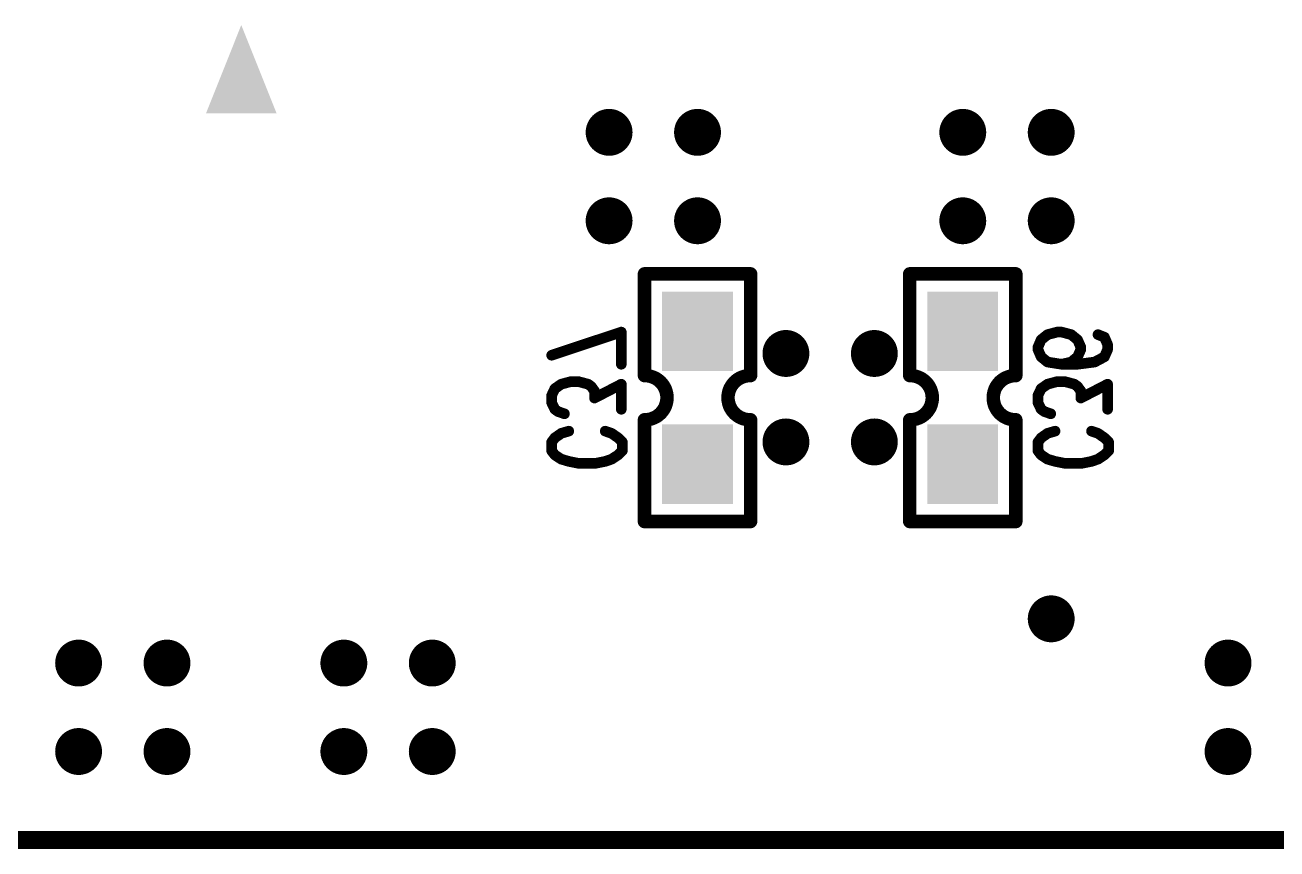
# Model space of a CAD drawing. Extents: x -0.1 to 57.1, y -0.1 to 42.5.
# Drawn here: x 33.39 to 47.55, y -0.1 to 9.21 of the extents above; entities that cross this region are included whole.
import ezdxf

# ---------------------------------------------------------------- set-up
doc = ezdxf.new("R2010")
doc.units = 0
doc.header["$MEASUREMENT"] = 0
doc.layers.get('0').update_dxf_attribs({"linetype": 'CONTINUOUS'})
doc.layers.add('03_ASSY2_GBR', color=2, linetype='CONTINUOUS')

# ---------------------------------------------------------------- blocks, each defined once
blk = doc.blocks.new('RECTANGLE_136')
blk.add_solid([(0.4, 0.45), (0.4, -0.45), (-0.4, 0.45), (-0.4, -0.45)])
blk = doc.blocks.new('ROUND_182')
at = {"const_width": 0.265}
blk.add_lwpolyline([(-0.1325, 0, 1), (0.1325, 0, 1)], format="xyb", close=True, dxfattribs=at)
blk = doc.blocks.new('ROUND_4')
at = {"const_width": 0.06}
blk.add_lwpolyline([(-0.03, 0, 1), (0.03, 0, 1)], format="xyb", close=True, dxfattribs=at)
blk = doc.blocks.new('ROUND_3')
at = {"const_width": 0.0762}
blk.add_lwpolyline([(-0.0381, 0, 1), (0.0381, 0, 1)], format="xyb", close=True, dxfattribs=at)

msp = doc.modelspace()

# ---------------------------------------------------------------- linework, layer by layer
at = {"layer": '03_ASSY2_GBR'}
for points, const_width in [([(40.4, 5.25), (40.4, 6.4)], 0.1524), ([(40.4, 6.4), (41.6, 6.4)], 0.1524), ([(41.6, 5.25), (41.6, 6.4)], 0.1524), ([(43.4, 5.25), (43.4, 6.4)], 0.1524), ([(43.4, 6.4), (44.6, 6.4)], 0.1524), ([(44.6, 5.25), (44.6, 6.4)], 0.1524), ([(40.138, 5.742), (39.35, 5.48)], 0.12), ([(40.138, 5.378), (40.138, 5.742)], 0.12), ([(44.85, 5.571), (44.886, 5.655)], 0.12), ([(44.886, 5.655), (44.959, 5.713)], 0.12), ([(44.959, 5.713), (45.068, 5.742)], 0.12), ([(45.068, 5.742), (45.117, 5.742)], 0.12), ([(45.117, 5.742), (45.226, 5.713)], 0.12), ([(45.226, 5.713), (45.298, 5.655)], 0.12), ([(45.298, 5.655), (45.335, 5.571)], 0.12), ([(45.529, 5.713), (45.602, 5.684)], 0.12), ([(45.602, 5.684), (45.638, 5.6)], 0.12), ([(44.85, 5.545), (44.85, 5.571)], 0.12), ([(44.886, 5.462), (44.85, 5.545)], 0.12), ([(44.959, 5.403), (44.886, 5.462)], 0.12), ([(45.298, 5.462), (45.226, 5.403)], 0.12), ([(45.335, 5.545), (45.298, 5.462)], 0.12), ([(45.335, 5.571), (45.335, 5.545)], 0.12), ([(45.602, 5.462), (45.492, 5.403)], 0.12), ([(45.638, 5.545), (45.602, 5.462)], 0.12), ([(45.638, 5.6), (45.638, 5.545)], 0.12), ([(45.117, 5.378), (44.959, 5.403)], 0.12), ([(45.226, 5.403), (45.117, 5.378)], 0.12), ([(45.298, 5.378), (45.117, 5.378)], 0.12), ([(45.492, 5.403), (45.298, 5.378)], 0.12), ([(39.568, 5.182), (39.459, 5.153)], 0.12), ([(39.653, 5.182), (39.568, 5.182)], 0.12), ([(39.762, 5.153), (39.653, 5.182)], 0.12), ([(40.4, 5.25), (40.425, 5.249)], 0.1524), ([(40.425, 5.249), (40.449, 5.246)], 0.1524), ([(40.449, 5.246), (40.474, 5.24)], 0.1524), ([(40.474, 5.24), (40.497, 5.232)], 0.1524), ([(40.497, 5.232), (40.52, 5.222)], 0.1524), ([(40.52, 5.222), (40.541, 5.21)], 0.1524), ([(40.541, 5.21), (40.561, 5.195)], 0.1524), ([(40.561, 5.195), (40.58, 5.179)], 0.1524), ([(40.58, 5.179), (40.597, 5.16)], 0.1524), ([(41.403, 5.16), (41.42, 5.179)], 0.1524), ([(41.42, 5.179), (41.439, 5.195)], 0.1524), ([(41.439, 5.195), (41.459, 5.21)], 0.1524), ([(41.459, 5.21), (41.48, 5.222)], 0.1524), ([(41.48, 5.222), (41.503, 5.232)], 0.1524), ([(41.503, 5.232), (41.526, 5.24)], 0.1524), ([(41.526, 5.24), (41.551, 5.246)], 0.1524), ([(41.551, 5.246), (41.575, 5.249)], 0.1524), ([(41.575, 5.249), (41.6, 5.25)], 0.1524), ([(43.4, 5.25), (43.425, 5.249)], 0.1524), ([(43.425, 5.249), (43.449, 5.246)], 0.1524), ([(43.449, 5.246), (43.474, 5.24)], 0.1524), ([(43.474, 5.24), (43.497, 5.232)], 0.1524), ([(43.497, 5.232), (43.52, 5.222)], 0.1524), ([(43.52, 5.222), (43.541, 5.21)], 0.1524), ([(43.541, 5.21), (43.561, 5.195)], 0.1524), ([(43.561, 5.195), (43.58, 5.179)], 0.1524), ([(43.58, 5.179), (43.597, 5.16)], 0.1524), ([(44.403, 5.16), (44.42, 5.179)], 0.1524), ([(44.42, 5.179), (44.439, 5.195)], 0.1524), ([(44.439, 5.195), (44.459, 5.21)], 0.1524), ([(44.459, 5.21), (44.48, 5.222)], 0.1524), ([(44.48, 5.222), (44.503, 5.232)], 0.1524), ([(44.503, 5.232), (44.526, 5.24)], 0.1524), ([(44.526, 5.24), (44.551, 5.246)], 0.1524), ([(44.551, 5.246), (44.575, 5.249)], 0.1524), ([(44.575, 5.249), (44.6, 5.25)], 0.1524), ([(45.068, 5.182), (44.959, 5.153)], 0.12), ([(45.153, 5.182), (45.068, 5.182)], 0.12), ([(45.262, 5.153), (45.153, 5.182)], 0.12), ([(39.386, 5.102), (39.35, 5.025)], 0.12), ([(39.459, 5.153), (39.386, 5.102)], 0.12), ([(39.798, 5.127), (39.762, 5.153)], 0.12), ([(39.835, 5.076), (39.798, 5.127)], 0.12), ([(40.138, 5.153), (39.835, 4.996)], 0.12), ([(39.835, 4.996), (39.835, 5.076)], 0.12), ([(40.138, 4.869), (40.138, 5.153)], 0.12), ([(40.597, 5.16), (40.612, 5.14)], 0.1524), ([(40.612, 5.14), (40.625, 5.119)], 0.1524), ([(40.625, 5.119), (40.636, 5.097)], 0.1524), ([(40.636, 5.097), (40.644, 5.073)], 0.1524), ([(40.644, 5.073), (40.65, 5.049)], 0.1524), ([(40.65, 5.049), (40.654, 5.025)], 0.1524), ([(40.654, 5.025), (40.655, 5)], 0.1524), ([(41.345, 5), (41.346, 5.025)], 0.1524), ([(41.346, 5.025), (41.35, 5.049)], 0.1524), ([(41.35, 5.049), (41.356, 5.073)], 0.1524), ([(41.356, 5.073), (41.364, 5.097)], 0.1524), ([(41.364, 5.097), (41.375, 5.119)], 0.1524), ([(41.375, 5.119), (41.388, 5.14)], 0.1524), ([(41.388, 5.14), (41.403, 5.16)], 0.1524), ([(43.597, 5.16), (43.612, 5.14)], 0.1524), ([(43.612, 5.14), (43.625, 5.119)], 0.1524), ([(43.625, 5.119), (43.636, 5.097)], 0.1524), ([(43.636, 5.097), (43.644, 5.073)], 0.1524), ([(43.644, 5.073), (43.65, 5.049)], 0.1524), ([(43.65, 5.049), (43.654, 5.025)], 0.1524), ([(43.654, 5.025), (43.655, 5)], 0.1524), ([(44.345, 5), (44.346, 5.025)], 0.1524), ([(44.346, 5.025), (44.35, 5.049)], 0.1524), ([(44.35, 5.049), (44.356, 5.073)], 0.1524), ([(44.356, 5.073), (44.364, 5.097)], 0.1524), ([(44.364, 5.097), (44.375, 5.119)], 0.1524), ([(44.375, 5.119), (44.388, 5.14)], 0.1524), ([(44.388, 5.14), (44.403, 5.16)], 0.1524), ([(44.886, 5.102), (44.85, 5.025)], 0.12), ([(44.959, 5.153), (44.886, 5.102)], 0.12), ([(45.298, 5.127), (45.262, 5.153)], 0.12), ([(45.335, 5.076), (45.298, 5.127)], 0.12), ([(45.638, 5.153), (45.335, 4.996)], 0.12), ([(45.335, 4.996), (45.335, 5.076)], 0.12), ([(45.638, 4.869), (45.638, 5.153)], 0.12), ([(39.35, 5.025), (39.35, 4.945)], 0.12), ([(39.35, 4.945), (39.386, 4.869)], 0.12), ([(40.625, 4.881), (40.612, 4.86)], 0.1524), ([(40.636, 4.903), (40.625, 4.881)], 0.1524), ([(40.644, 4.927), (40.636, 4.903)], 0.1524), ([(40.65, 4.951), (40.644, 4.927)], 0.1524), ([(40.654, 4.975), (40.65, 4.951)], 0.1524), ([(40.655, 5), (40.654, 4.975)], 0.1524), ([(41.346, 4.975), (41.345, 5)], 0.1524), ([(41.35, 4.951), (41.346, 4.975)], 0.1524), ([(41.356, 4.927), (41.35, 4.951)], 0.1524), ([(41.364, 4.903), (41.356, 4.927)], 0.1524), ([(41.375, 4.881), (41.364, 4.903)], 0.1524), ([(41.388, 4.86), (41.375, 4.881)], 0.1524), ([(43.625, 4.881), (43.612, 4.86)], 0.1524), ([(43.636, 4.903), (43.625, 4.881)], 0.1524), ([(43.644, 4.927), (43.636, 4.903)], 0.1524), ([(43.65, 4.951), (43.644, 4.927)], 0.1524), ([(43.654, 4.975), (43.65, 4.951)], 0.1524), ([(43.655, 5), (43.654, 4.975)], 0.1524), ([(44.346, 4.975), (44.345, 5)], 0.1524), ([(44.35, 4.951), (44.346, 4.975)], 0.1524), ([(44.356, 4.927), (44.35, 4.951)], 0.1524), ([(44.364, 4.903), (44.356, 4.927)], 0.1524), ([(44.375, 4.881), (44.364, 4.903)], 0.1524), ([(44.388, 4.86), (44.375, 4.881)], 0.1524), ([(44.85, 5.025), (44.85, 4.945)], 0.12), ([(44.85, 4.945), (44.886, 4.869)], 0.12), ([(39.386, 4.869), (39.423, 4.843)], 0.12), ([(39.423, 4.843), (39.495, 4.818)], 0.12), ([(40.425, 4.751), (40.4, 4.75)], 0.1524), ([(40.4, 3.6), (40.4, 4.75)], 0.1524), ([(40.449, 4.754), (40.425, 4.751)], 0.1524), ([(40.474, 4.76), (40.449, 4.754)], 0.1524), ([(40.497, 4.768), (40.474, 4.76)], 0.1524), ([(40.52, 4.778), (40.497, 4.768)], 0.1524), ([(40.541, 4.79), (40.52, 4.778)], 0.1524), ([(40.561, 4.805), (40.541, 4.79)], 0.1524), ([(40.58, 4.821), (40.561, 4.805)], 0.1524), ([(40.597, 4.84), (40.58, 4.821)], 0.1524), ([(40.612, 4.86), (40.597, 4.84)], 0.1524), ([(41.403, 4.84), (41.388, 4.86)], 0.1524), ([(41.42, 4.821), (41.403, 4.84)], 0.1524), ([(41.439, 4.805), (41.42, 4.821)], 0.1524), ([(41.459, 4.79), (41.439, 4.805)], 0.1524), ([(41.48, 4.778), (41.459, 4.79)], 0.1524), ([(41.503, 4.768), (41.48, 4.778)], 0.1524), ([(41.526, 4.76), (41.503, 4.768)], 0.1524), ([(41.551, 4.754), (41.526, 4.76)], 0.1524), ([(41.575, 4.751), (41.551, 4.754)], 0.1524), ([(41.6, 4.75), (41.575, 4.751)], 0.1524), ([(41.6, 3.6), (41.6, 4.75)], 0.1524), ([(43.425, 4.751), (43.4, 4.75)], 0.1524), ([(43.4, 3.6), (43.4, 4.75)], 0.1524), ([(43.449, 4.754), (43.425, 4.751)], 0.1524), ([(43.474, 4.76), (43.449, 4.754)], 0.1524), ([(43.497, 4.768), (43.474, 4.76)], 0.1524), ([(43.52, 4.778), (43.497, 4.768)], 0.1524), ([(43.541, 4.79), (43.52, 4.778)], 0.1524), ([(43.561, 4.805), (43.541, 4.79)], 0.1524), ([(43.58, 4.821), (43.561, 4.805)], 0.1524), ([(43.597, 4.84), (43.58, 4.821)], 0.1524), ([(43.612, 4.86), (43.597, 4.84)], 0.1524), ([(44.403, 4.84), (44.388, 4.86)], 0.1524), ([(44.42, 4.821), (44.403, 4.84)], 0.1524), ([(44.439, 4.805), (44.42, 4.821)], 0.1524), ([(44.459, 4.79), (44.439, 4.805)], 0.1524), ([(44.48, 4.778), (44.459, 4.79)], 0.1524), ([(44.503, 4.768), (44.48, 4.778)], 0.1524), ([(44.526, 4.76), (44.503, 4.768)], 0.1524), ([(44.551, 4.754), (44.526, 4.76)], 0.1524), ([(44.575, 4.751), (44.551, 4.754)], 0.1524), ([(44.6, 4.75), (44.575, 4.751)], 0.1524), ([(44.6, 3.6), (44.6, 4.75)], 0.1524), ([(44.886, 4.869), (44.923, 4.843)], 0.12), ([(44.923, 4.843), (44.995, 4.818)], 0.12), ([(39.459, 4.597), (39.544, 4.622)], 0.12), ([(39.956, 4.622), (40.029, 4.597)], 0.12), ([(44.959, 4.597), (45.044, 4.622)], 0.12), ([(45.456, 4.622), (45.529, 4.597)], 0.12), ([(39.35, 4.498), (39.386, 4.546)], 0.12), ([(39.35, 4.4), (39.35, 4.498)], 0.12), ([(39.386, 4.546), (39.459, 4.597)], 0.12), ([(40.029, 4.597), (40.102, 4.546)], 0.12), ([(40.102, 4.546), (40.15, 4.498)], 0.12), ([(40.15, 4.498), (40.15, 4.4)], 0.12), ([(44.85, 4.498), (44.886, 4.546)], 0.12), ([(44.85, 4.4), (44.85, 4.498)], 0.12), ([(44.886, 4.546), (44.959, 4.597)], 0.12), ([(45.529, 4.597), (45.602, 4.546)], 0.12), ([(45.602, 4.546), (45.65, 4.498)], 0.12), ([(45.65, 4.498), (45.65, 4.4)], 0.12), ([(39.386, 4.353), (39.35, 4.4)], 0.12), ([(39.459, 4.305), (39.386, 4.353)], 0.12), ([(40.102, 4.353), (40.029, 4.305)], 0.12), ([(40.15, 4.4), (40.102, 4.353)], 0.12), ([(44.886, 4.353), (44.85, 4.4)], 0.12), ([(44.959, 4.305), (44.886, 4.353)], 0.12), ([(45.602, 4.353), (45.529, 4.305)], 0.12), ([(45.65, 4.4), (45.602, 4.353)], 0.12), ([(39.544, 4.28), (39.459, 4.305)], 0.12), ([(39.653, 4.258), (39.544, 4.28)], 0.12), ([(39.847, 4.258), (39.653, 4.258)], 0.12), ([(39.956, 4.28), (39.847, 4.258)], 0.12), ([(40.029, 4.305), (39.956, 4.28)], 0.12), ([(45.044, 4.28), (44.959, 4.305)], 0.12), ([(45.153, 4.258), (45.044, 4.28)], 0.12), ([(45.347, 4.258), (45.153, 4.258)], 0.12), ([(45.456, 4.28), (45.347, 4.258)], 0.12), ([(45.529, 4.305), (45.456, 4.28)], 0.12), ([(40.4, 3.6), (41.6, 3.6)], 0.1524), ([(43.4, 3.6), (44.6, 3.6)], 0.1524), ([(0, 0), (57, 0)], 0.2032)]:
    msp.add_lwpolyline(points, dxfattribs=dict(at, const_width=const_width))
for points in [[(35.440026, 8.213058), (35.840018, 9.212952), (36.239894, 8.213058), (35.840018, 9.212952)], [(36.239916, 8.213), (35.440026, 8.213058), (36.239916, 8.213), (36.239894, 8.213058)]]:
    msp.add_solid(points, dxfattribs=at)

# ---------------------------------------------------------------- block references
for name, p in [('ROUND_182', (40, 8)), ('ROUND_182', (41, 8)), ('ROUND_182', (44, 8)), ('ROUND_182', (45, 8)), ('ROUND_182', (40, 7)), ('ROUND_182', (41, 7)), ('ROUND_182', (44, 7)), ('ROUND_182', (45, 7)), ('ROUND_3', (40.4, 6.4)), ('ROUND_3', (40.4, 6.4)), ('ROUND_3', (41.6, 6.4)), ('ROUND_3', (41.6, 6.4)), ('ROUND_3', (43.4, 6.4)), ('ROUND_3', (43.4, 6.4)), ('ROUND_3', (44.6, 6.4)), ('ROUND_3', (44.6, 6.4)), ('RECTANGLE_136', (41, 5.75)), ('RECTANGLE_136', (44, 5.75)), ('ROUND_4', (40.138, 5.742)), ('ROUND_182', (42, 5.5)), ('ROUND_182', (43, 5.5)), ('ROUND_4', (44.886, 5.655)), ('ROUND_4', (44.959, 5.713)), ('ROUND_4', (45.068, 5.742)), ('ROUND_4', (45.117, 5.742)), ('ROUND_4', (45.226, 5.713)), ('ROUND_4', (45.298, 5.655)), ('ROUND_4', (45.529, 5.713)), ('ROUND_4', (45.602, 5.684)), ('ROUND_4', (39.35, 5.48)), ('ROUND_4', (44.85, 5.571)), ('ROUND_4', (44.85, 5.545)), ('ROUND_4', (44.886, 5.462)), ('ROUND_4', (45.298, 5.462)), ('ROUND_4', (45.335, 5.571)), ('ROUND_4', (45.335, 5.545)), ('ROUND_4', (45.602, 5.462)), ('ROUND_4', (45.638, 5.6)), ('ROUND_4', (45.638, 5.545)), ('ROUND_4', (40.138, 5.378)), ('ROUND_4', (44.959, 5.403)), ('ROUND_4', (45.117, 5.378)), ('ROUND_4', (45.117, 5.378)), ('ROUND_4', (45.226, 5.403)), ('ROUND_4', (45.298, 5.378)), ('ROUND_4', (45.492, 5.403)), ('ROUND_4', (39.568, 5.182)), ('ROUND_4', (39.653, 5.182)), ('ROUND_3', (40.4, 5.25)), ('ROUND_3', (40.4, 5.25)), ('ROUND_3', (40.425, 5.249)), ('ROUND_3', (40.449, 5.246)), ('ROUND_3', (40.474, 5.24)), ('ROUND_3', (40.497, 5.232)), ('ROUND_3', (40.52, 5.222)), ('ROUND_3', (40.541, 5.21)), ('ROUND_3', (40.561, 5.195)), ('ROUND_3', (40.58, 5.179)), ('ROUND_3', (41.42, 5.179)), ('ROUND_3', (41.439, 5.195)), ('ROUND_3', (41.459, 5.21)), ('ROUND_3', (41.48, 5.222)), ('ROUND_3', (41.503, 5.232)), ('ROUND_3', (41.526, 5.24)), ('ROUND_3', (41.551, 5.246)), ('ROUND_3', (41.575, 5.249)), ('ROUND_3', (41.6, 5.25)), ('ROUND_3', (41.6, 5.25)), ('ROUND_3', (43.4, 5.25)), ('ROUND_3', (43.4, 5.25)), ('ROUND_3', (43.425, 5.249)), ('ROUND_3', (43.449, 5.246)), ('ROUND_3', (43.474, 5.24)), ('ROUND_3', (43.497, 5.232)), ('ROUND_3', (43.52, 5.222)), ('ROUND_3', (43.541, 5.21)), ('ROUND_3', (43.561, 5.195)), ('ROUND_3', (43.58, 5.179)), ('ROUND_3', (44.42, 5.179)), ('ROUND_3', (44.439, 5.195)), ('ROUND_3', (44.459, 5.21)), ('ROUND_3', (44.48, 5.222)), ('ROUND_3', (44.503, 5.232)), ('ROUND_3', (44.526, 5.24)), ('ROUND_3', (44.551, 5.246)), ('ROUND_3', (44.575, 5.249)), ('ROUND_3', (44.6, 5.25)), ('ROUND_3', (44.6, 5.25)), ('ROUND_4', (45.068, 5.182)), ('ROUND_4', (45.153, 5.182)), ('ROUND_4', (39.386, 5.102)), ('ROUND_4', (39.459, 5.153)), ('ROUND_4', (39.762, 5.153)), ('ROUND_4', (39.798, 5.127)), ('ROUND_4', (39.835, 5.076)), ('ROUND_4', (40.138, 5.153)), ('ROUND_3', (40.597, 5.16)), ('ROUND_3', (40.612, 5.14)), ('ROUND_3', (40.625, 5.119)), ('ROUND_3', (40.636, 5.097)), ('ROUND_3', (40.644, 5.073)), ('ROUND_3', (40.65, 5.049)), ('ROUND_3', (40.654, 5.025)), ('ROUND_3', (41.346, 5.025)), ('ROUND_3', (41.35, 5.049)), ('ROUND_3', (41.356, 5.073)), ('ROUND_3', (41.364, 5.097)), ('ROUND_3', (41.375, 5.119)), ('ROUND_3', (41.388, 5.14)), ('ROUND_3', (41.403, 5.16)), ('ROUND_3', (43.597, 5.16)), ('ROUND_3', (43.612, 5.14)), ('ROUND_3', (43.625, 5.119)), ('ROUND_3', (43.636, 5.097)), ('ROUND_3', (43.644, 5.073)), ('ROUND_3', (43.65, 5.049)), ('ROUND_3', (43.654, 5.025)), ('ROUND_3', (44.346, 5.025)), ('ROUND_3', (44.35, 5.049)), ('ROUND_3', (44.356, 5.073)), ('ROUND_3', (44.364, 5.097)), ('ROUND_3', (44.375, 5.119)), ('ROUND_3', (44.388, 5.14)), ('ROUND_3', (44.403, 5.16)), ('ROUND_4', (44.886, 5.102)), ('ROUND_4', (44.959, 5.153)), ('ROUND_4', (45.262, 5.153)), ('ROUND_4', (45.298, 5.127)), ('ROUND_4', (45.335, 5.076)), ('ROUND_4', (45.638, 5.153)), ('ROUND_4', (39.35, 5.025)), ('ROUND_4', (39.35, 4.945)), ('ROUND_4', (39.835, 4.996)), ('ROUND_3', (40.625, 4.881)), ('ROUND_3', (40.636, 4.903)), ('ROUND_3', (40.644, 4.927)), ('ROUND_3', (40.65, 4.951)), ('ROUND_3', (40.654, 4.975)), ('ROUND_3', (40.655, 5)), ('ROUND_3', (41.345, 5)), ('ROUND_3', (41.346, 4.975)), ('ROUND_3', (41.35, 4.951)), ('ROUND_3', (41.356, 4.927)), ('ROUND_3', (41.364, 4.903)), ('ROUND_3', (41.375, 4.881)), ('ROUND_3', (43.625, 4.881)), ('ROUND_3', (43.636, 4.903)), ('ROUND_3', (43.644, 4.927)), ('ROUND_3', (43.65, 4.951)), ('ROUND_3', (43.654, 4.975)), ('ROUND_3', (43.655, 5)), ('ROUND_3', (44.345, 5)), ('ROUND_3', (44.346, 4.975)), ('ROUND_3', (44.35, 4.951)), ('ROUND_3', (44.356, 4.927)), ('ROUND_3', (44.364, 4.903)), ('ROUND_3', (44.375, 4.881)), ('ROUND_4', (44.85, 5.025)), ('ROUND_4', (44.85, 4.945)), ('ROUND_4', (45.335, 4.996)), ('ROUND_4', (39.386, 4.869)), ('ROUND_4', (39.423, 4.843)), ('ROUND_4', (39.495, 4.818)), ('ROUND_4', (40.138, 4.869)), ('ROUND_3', (40.4, 4.75)), ('ROUND_3', (40.4, 4.75)), ('ROUND_3', (40.425, 4.751)), ('ROUND_3', (40.449, 4.754)), ('ROUND_3', (40.474, 4.76)), ('ROUND_3', (40.497, 4.768)), ('ROUND_3', (40.52, 4.778)), ('ROUND_3', (40.541, 4.79)), ('ROUND_3', (40.561, 4.805)), ('ROUND_3', (40.58, 4.821)), ('ROUND_3', (40.597, 4.84)), ('ROUND_3', (40.612, 4.86)), ('ROUND_3', (41.388, 4.86)), ('ROUND_3', (41.403, 4.84)), ('ROUND_3', (41.42, 4.821)), ('ROUND_3', (41.439, 4.805)), ('ROUND_3', (41.459, 4.79)), ('ROUND_3', (41.48, 4.778)), ('ROUND_3', (41.503, 4.768)), ('ROUND_3', (41.526, 4.76)), ('ROUND_3', (41.551, 4.754)), ('ROUND_3', (41.575, 4.751)), ('ROUND_3', (41.6, 4.75)), ('ROUND_3', (41.6, 4.75)), ('ROUND_3', (43.4, 4.75)), ('ROUND_3', (43.4, 4.75)), ('ROUND_3', (43.425, 4.751)), ('ROUND_3', (43.449, 4.754)), ('ROUND_3', (43.474, 4.76)), ('ROUND_3', (43.497, 4.768)), ('ROUND_3', (43.52, 4.778)), ('ROUND_3', (43.541, 4.79)), ('ROUND_3', (43.561, 4.805)), ('ROUND_3', (43.58, 4.821)), ('ROUND_3', (43.597, 4.84)), ('ROUND_3', (43.612, 4.86)), ('ROUND_3', (44.388, 4.86)), ('ROUND_3', (44.403, 4.84)), ('ROUND_3', (44.42, 4.821)), ('ROUND_3', (44.439, 4.805)), ('ROUND_3', (44.459, 4.79)), ('ROUND_3', (44.48, 4.778)), ('ROUND_3', (44.503, 4.768)), ('ROUND_3', (44.526, 4.76)), ('ROUND_3', (44.551, 4.754)), ('ROUND_3', (44.575, 4.751)), ('ROUND_3', (44.6, 4.75)), ('ROUND_3', (44.6, 4.75)), ('ROUND_4', (44.886, 4.869)), ('ROUND_4', (44.923, 4.843)), ('ROUND_4', (44.995, 4.818)), ('ROUND_4', (45.638, 4.869)), ('ROUND_4', (39.544, 4.622)), ('ROUND_4', (39.956, 4.622)), ('RECTANGLE_136', (41, 4.25)), ('ROUND_182', (42, 4.5)), ('ROUND_182', (43, 4.5)), ('RECTANGLE_136', (44, 4.25)), ('ROUND_4', (45.044, 4.622)), ('ROUND_4', (45.456, 4.622)), ('ROUND_4', (39.35, 4.498)), ('ROUND_4', (39.386, 4.546)), ('ROUND_4', (39.459, 4.597)), ('ROUND_4', (40.029, 4.597)), ('ROUND_4', (40.102, 4.546)), ('ROUND_4', (40.15, 4.498)), ('ROUND_4', (44.85, 4.498)), ('ROUND_4', (44.886, 4.546)), ('ROUND_4', (44.959, 4.597)), ('ROUND_4', (45.529, 4.597)), ('ROUND_4', (45.602, 4.546)), ('ROUND_4', (45.65, 4.498)), ('ROUND_4', (39.35, 4.4)), ('ROUND_4', (39.386, 4.353)), ('ROUND_4', (40.102, 4.353)), ('ROUND_4', (40.15, 4.4)), ('ROUND_4', (44.85, 4.4)), ('ROUND_4', (44.886, 4.353)), ('ROUND_4', (45.602, 4.353)), ('ROUND_4', (45.65, 4.4)), ('ROUND_4', (39.459, 4.305)), ('ROUND_4', (39.544, 4.28)), ('ROUND_4', (39.653, 4.258)), ('ROUND_4', (39.847, 4.258)), ('ROUND_4', (39.956, 4.28)), ('ROUND_4', (40.029, 4.305)), ('ROUND_4', (44.959, 4.305)), ('ROUND_4', (45.044, 4.28)), ('ROUND_4', (45.153, 4.258)), ('ROUND_4', (45.347, 4.258)), ('ROUND_4', (45.456, 4.28)), ('ROUND_4', (45.529, 4.305)), ('ROUND_3', (40.4, 3.6)), ('ROUND_3', (40.4, 3.6)), ('ROUND_3', (41.6, 3.6)), ('ROUND_3', (41.6, 3.6)), ('ROUND_3', (43.4, 3.6)), ('ROUND_3', (43.4, 3.6)), ('ROUND_3', (44.6, 3.6)), ('ROUND_3', (44.6, 3.6)), ('ROUND_182', (45, 2.5)), ('ROUND_182', (34, 2)), ('ROUND_182', (35, 2)), ('ROUND_182', (37, 2)), ('ROUND_182', (38, 2)), ('ROUND_182', (47, 2)), ('ROUND_182', (34, 1)), ('ROUND_182', (35, 1)), ('ROUND_182', (37, 1)), ('ROUND_182', (38, 1)), ('ROUND_182', (47, 1))]:
    msp.add_blockref(name, p, dxfattribs=at)

doc.saveas('drawing.dxf')
